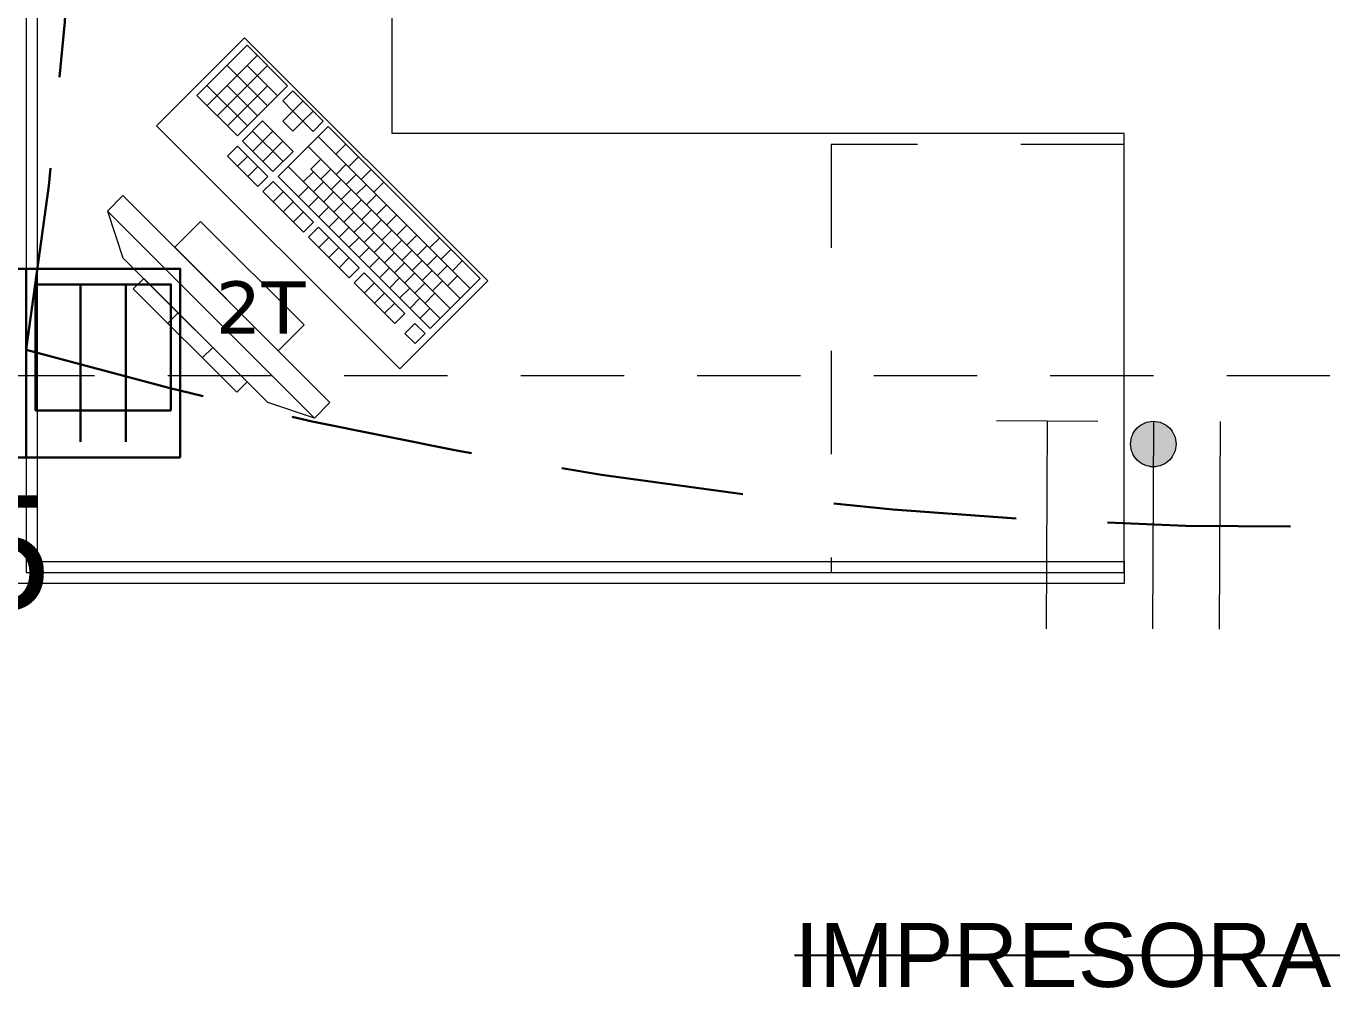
# Model space of a CAD drawing. Header units: inches. Extents: x -19 to 5698, y -728 to 92.
# Drawn here: x 197.511 to 199.295, y 16.063 to 17.377 of the extents above; entities that cross this region are included whole.
import ezdxf

# ---------------------------------------------------------------- set-up
doc = ezdxf.new("R2010")
doc.units = ezdxf.units.IN
doc.header["$MEASUREMENT"] = 0
for name, pattern in [('HIDDEN', [0.375, 0.25, -0.125]), ('Hidden Line', [0.195611, 0.141111, -0.0545]), ('Rayas', [0.282222, 0.141111, -0.141111]), ('RAYITAS', [0.375, 0.25, -0.125])]:
    doc.linetypes.add(name, pattern=pattern)
doc.layers.get('0').update_dxf_attribs({"color": 61})
for name, color, linetype, lineweight in [('00 conduct tomacorr', 120, 'HIDDEN', 30), ('00 IE LUZ EMERGENCIA', 253, 'Continuous', 0), ('T-TECHO-E', 150, 'Continuous', 20), ('TOMACORRIENTE', 22, 'RAYITAS', 9)]:
    doc.layers.add(name, color=color, linetype=linetype, lineweight=lineweight)
for name, color, linetype in [('08 _ STR _ EXT _ 09 Vigas', 251, 'Continuous'), ('Interior - Mobiliario', 7, 'Continuous'), ('Notas - Etiquetas', 7, 'Continuous')]:
    doc.layers.add(name, color=color, linetype=linetype)
doc.styles.add('Annotative', font='arial.ttf')
doc.styles.add('Estilo_Generado_4', font='swisse.ttf')
doc.dimstyles.new('Estilo_Generado__8', dxfattribs={"dimtxt": 0.18, "dimasz": 0.0912, "dimexe": 0.18, "dimexo": 0.0625, "dimgap": 0, "dimtad": 0, "dimtih": 1, "dimtoh": 1, "dimdec": 4, "dimzin": 0, "dimdsep": 46, "dimcen": 0.09, "dimadec": 0, "dimazin": 0, "dimtfac": 1, "dimtdec": 4, "dimtmove": 0, "dimatfit": 3, "dimldrblk": 'ARROWHEAD_5', "dimfxl": 1, "dimtolj": 1, "dimtzin": 0, "dimarcsym": 0})

# ---------------------------------------------------------------- blocks, each defined once
blk = doc.blocks.new('ARROWHEAD_5')
at = {"linetype": 'Continuous', "lineweight": 0}
blk.add_hatch(color=0, dxfattribs=at).paths.add_polyline_path([(-1, 0.2679), (0, 0), (-1, -0.2679)])
at = {"color": 0, "linetype": 'Continuous', "lineweight": 0}
blk.add_line((0, 0), (-1, 0), dxfattribs=at)
blk = doc.blocks.new('CAJA POP UP 6 MODULOS')
at = {"layer": '00 conduct tomacorr', "linetype": 'Continuous'}
for p, q in [((-0.095, -0.165), (-0.095, -0.0151)), ((-0.052, -0.165), (-0.052, -0.0151)), ((0.052, -0.165), (0.052, -0.0151)), ((0.095, -0.165), (0.095, -0.0151)), ((0, -0.165), (0, -0.18))]:
    blk.add_line(p, q, dxfattribs=at)
for points in [[(-0.147, 0), (0.147, 0), (0.147, -0.18), (-0.147, -0.18)], [(0, 0), (0.147, 0), (0.147, -0.18), (0, -0.18)]]:
    blk.add_lwpolyline(points, close=True, dxfattribs=at)
for points in [[(-0.138, -0.045), (-0.009, -0.045), (-0.009, -0.165), (-0.138, -0.165), (-0.138, -0.045)], [(0.009, -0.045), (0.138, -0.045), (0.138, -0.165), (0.009, -0.165), (0.009, -0.045)]]:
    blk.add_lwpolyline(points, dxfattribs=at)
at = {"color": 1, "insert": (-0.1807, -0.168), "char_height": 0.05, "attachment_point": 1, "rotation": 180}
blk.add_mtext_dynamic_manual_height_columns('{\\fVerdana|b0|i0|c0|p34;2T}', width=0.000481, gutter_width=0.1561, heights=[0], dxfattribs=at)
blk = doc.blocks.new('a')
at = {"layer": 'TOMACORRIENTE', "ltscale": 0.05}
h = blk.add_hatch(color=4, dxfattribs=at)
edge = h.paths.add_edge_path()
edge.add_arc((0, 0.0752), 0.0211, 0, 360)
at = {"layer": 'TOMACORRIENTE', "color": 4}
for p, q in [((-0.1455, 0.0963), (-0.0515, 0.0963)), ((-0.0985, 0.0963), (-0.0985, -0.0966)), ((0, 0.0963), (0, -0.0963)), ((0.0623, -0.0963), (0.0623, 0.0963))]:
    blk.add_line(p, q, dxfattribs=at)
blk.add_circle((0, 0.0752), 0.0211, dxfattribs=at)
blk = doc.blocks.new('CABLE 3FACE')
at = {"layer": 'T-TECHO-E', "rotation": 59.94170052614085}
blk.add_blockref('a', (0, 0), dxfattribs=at)

msp = doc.modelspace()

# ---------------------------------------------------------------- linework, layer by layer
at = {"layer": '00 conduct tomacorr'}
for centre, radius, start, end in [((192.3142, 17.7743), 5.264, 350.8266, 29.8415), ((199.2374, 22.9713), 6.2783, 254.03782, 283.36071)]:
    msp.add_arc(centre, radius, start, end, dxfattribs=at)
at = {"layer": '08 _ STR _ EXT _ 09 Vigas', "color": 251, "linetype": 'Hidden Line', "lineweight": 13, "true_color": 0x636466}
msp.add_line((194.57, 16.9), (201.07, 16.9), dxfattribs=at)
at = {"layer": 'Interior - Mobiliario', "color": 175, "linetype": 'Continuous', "lineweight": 13}
for p, q in [((197.5259, 17.9305), (197.5259, 16.6455)), ((197.8129, 17.3509), (197.7443, 17.2823)), ((197.8682, 17.2955), (197.8129, 17.3509)), ((197.8267, 17.3371), (197.7581, 17.2685)), ((197.8405, 17.3232), (197.772, 17.2547)), ((197.8408, 17.2681), (197.7854, 17.3235)), ((197.8545, 17.2818), (197.813, 17.3234)), ((197.8134, 17.2407), (197.758, 17.2961)), ((197.8271, 17.2544), (197.7856, 17.2959)), ((197.8407, 17.2957), (197.7858, 17.2408)), ((197.7997, 17.227), (197.8682, 17.2955)), ((197.8752, 17.2886), (197.8615, 17.2749)), ((197.9167, 17.2471), (197.8752, 17.2886)), ((197.7443, 17.2823), (197.7997, 17.227)), ((197.8615, 17.2749), (197.8753, 17.261)), ((197.889, 17.2748), (197.8753, 17.261)), ((197.8753, 17.261), (197.8616, 17.2473)), ((197.8891, 17.2472), (197.8753, 17.261)), ((197.9029, 17.2609), (197.8891, 17.2472)), ((197.834, 17.2475), (197.8066, 17.22)), ((197.8619, 17.1922), (197.8203, 17.2337)), ((197.8479, 17.2336), (197.8204, 17.2062)), ((197.8756, 17.2059), (197.834, 17.2475)), ((197.9236, 17.2401), (197.8551, 17.1716)), ((197.8616, 17.2473), (197.8754, 17.2335)), ((197.8754, 17.2335), (197.8891, 17.2472)), ((197.8891, 17.2472), (197.903, 17.2333)), ((197.903, 17.2333), (197.9167, 17.2471)), ((198.1313, 17.0324), (197.9236, 17.2401)), ((197.8066, 17.22), (197.8481, 17.1785)), ((197.8617, 17.2198), (197.8343, 17.1923)), ((198.1176, 17.0187), (197.9099, 17.2264)), ((197.9479, 17.2159), (197.9342, 17.2022)), ((197.7997, 17.2132), (197.786, 17.1995)), ((197.786, 17.1995), (197.8276, 17.1579)), ((197.8413, 17.1716), (197.7997, 17.2132)), ((197.8136, 17.1993), (197.7999, 17.1856)), ((197.8481, 17.1785), (197.8756, 17.2059)), ((198.1039, 17.005), (197.8962, 17.2127)), ((197.9652, 17.1986), (197.9515, 17.1849)), ((197.8274, 17.1855), (197.8137, 17.1718)), ((198.0765, 16.9776), (197.8688, 17.1853)), ((197.9135, 17.1954), (197.8998, 17.1817)), ((198.0902, 16.9913), (197.8998, 17.1817)), ((197.9274, 17.1816), (197.9136, 17.1678)), ((197.948, 17.1883), (197.9343, 17.1746)), ((197.9825, 17.1813), (197.9688, 17.1676)), ((197.8276, 17.1579), (197.8413, 17.1716)), ((197.8482, 17.1647), (197.8345, 17.151)), ((197.9036, 17.1093), (197.8482, 17.1647)), ((197.8551, 17.1716), (198.0628, 16.9639)), ((197.9033, 17.1782), (197.8896, 17.1645)), ((197.9171, 17.1644), (197.9034, 17.1507)), ((197.9412, 17.1677), (197.9275, 17.154)), ((197.9618, 17.1745), (197.9481, 17.1608)), ((197.9998, 17.164), (197.9861, 17.1503)), ((197.6432, 17.1456), (197.622, 17.1244)), ((197.926, 16.8628), (197.6432, 17.1456)), ((197.8345, 17.151), (197.8899, 17.0956)), ((197.8621, 17.1509), (197.8483, 17.1371)), ((197.8965, 17.1576), (197.8828, 17.1439)), ((197.9103, 17.1437), (197.8966, 17.13)), ((197.931, 17.1505), (197.9172, 17.1368)), ((197.9551, 17.1539), (197.9413, 17.1401)), ((197.9757, 17.1606), (197.962, 17.1469)), ((197.9895, 17.1468), (197.9758, 17.1331)), ((197.8759, 17.137), (197.8622, 17.1233)), ((197.9242, 17.1299), (197.9105, 17.1162)), ((197.9448, 17.1367), (197.9311, 17.123)), ((197.9689, 17.14), (197.9552, 17.1263)), ((197.9828, 17.1262), (197.969, 17.1124)), ((198.0034, 17.133), (197.9897, 17.1192)), ((197.622, 17.1244), (197.9048, 16.8415)), ((197.622, 17.1244), (197.6432, 17.0607)), ((197.7493, 17.1102), (197.7139, 17.0749)), ((197.8907, 16.9688), (197.7493, 17.1102)), ((197.8898, 17.1232), (197.876, 17.1095)), ((197.8899, 17.0956), (197.9036, 17.1093)), ((197.938, 17.116), (197.9243, 17.1023)), ((197.9587, 17.1228), (197.9449, 17.1091)), ((197.9725, 17.109), (197.9588, 17.0953)), ((197.9966, 17.1123), (197.9829, 17.0986)), ((198.0172, 17.1191), (198.0035, 17.1054)), ((197.9105, 17.1024), (197.8968, 17.0887)), ((197.9659, 17.047), (197.9105, 17.1024)), ((197.9519, 17.1022), (197.9382, 17.0885)), ((197.9863, 17.0951), (197.9726, 17.0814)), ((198.0104, 17.0985), (197.9967, 17.0848)), ((198.0311, 17.1053), (198.0174, 17.0915)), ((198.0449, 17.0914), (198.0312, 17.0777)), ((197.7139, 17.0749), (197.8553, 16.9335)), ((197.8968, 17.0887), (197.9522, 17.0333)), ((197.9244, 17.0885), (197.9107, 17.0748)), ((197.9382, 17.0747), (197.9245, 17.061)), ((197.9657, 17.0883), (197.952, 17.0746)), ((197.9796, 17.0745), (197.9658, 17.0608)), ((198.0002, 17.0813), (197.9865, 17.0676)), ((198.0243, 17.0846), (198.0106, 17.0709)), ((198.0588, 17.0776), (198.0451, 17.0638)), ((198.076, 17.0878), (198.0622, 17.0741)), ((198.0915, 17.0722), (198.0778, 17.0585)), ((197.8412, 16.8628), (197.6432, 17.0607)), ((197.9521, 17.0609), (197.9384, 17.0471)), ((197.9934, 17.0607), (197.9797, 17.0469)), ((198.014, 17.0674), (198.0003, 17.0537)), ((198.0381, 17.0708), (198.0244, 17.0571)), ((198.052, 17.0569), (198.0383, 17.0432)), ((198.0726, 17.0637), (198.0589, 17.05)), ((198.1071, 17.0567), (198.0934, 17.0429)), ((197.9522, 17.0333), (197.9659, 17.047)), ((197.9728, 17.0401), (197.9591, 17.0264)), ((198.0282, 16.9847), (197.9728, 17.0401)), ((198.0073, 17.0468), (197.9935, 17.0331)), ((198.0279, 17.0536), (198.0142, 17.0399)), ((198.0417, 17.0397), (198.028, 17.026)), ((198.0658, 17.0431), (198.0521, 17.0294)), ((198.0865, 17.0499), (198.0728, 17.0362)), ((197.6715, 17.0325), (197.6573, 17.0183)), ((197.8129, 16.891), (197.6715, 17.0325)), ((197.9591, 17.0264), (198.0145, 16.971)), ((197.9867, 17.0262), (197.973, 17.0125)), ((198.0211, 17.033), (198.0074, 17.0192)), ((198.0349, 17.0191), (198.0212, 17.0054)), ((198.0556, 17.0259), (198.0419, 17.0122)), ((198.0628, 16.9639), (198.1313, 17.0324)), ((198.0797, 17.0292), (198.066, 17.0155)), ((198.1003, 17.036), (198.0866, 17.0223)), ((197.6573, 17.0183), (197.7988, 16.8769)), ((198.0005, 17.0124), (197.9868, 16.9987)), ((198.0488, 17.0053), (198.0351, 16.9915)), ((198.0694, 17.0121), (198.0557, 16.9983)), ((197.7186, 16.9853), (197.7045, 16.9712)), ((198.0144, 16.9985), (198.0007, 16.9848)), ((198.0145, 16.971), (198.0282, 16.9847)), ((198.0626, 16.9914), (198.0489, 16.9777)), ((197.8553, 16.9335), (197.8907, 16.9688)), ((198.0421, 16.9708), (198.0284, 16.9571)), ((198.0559, 16.957), (198.0421, 16.9708)), ((198.0284, 16.9571), (198.0422, 16.9433)), ((198.0422, 16.9433), (198.0559, 16.957)), ((197.7658, 16.9382), (197.7516, 16.924)), ((197.7988, 16.8769), (197.8129, 16.891)), ((197.9048, 16.8415), (197.8412, 16.8628)), ((197.9048, 16.8415), (197.926, 16.8628)), ((197.5259, 16.6455), (199.0109, 16.6455)), ((199.0109, 16.6455), (199.0109, 16.6155)), ((197.5259, 16.6155), (197.4959, 16.6155)), ((199.0109, 16.6155), (197.5259, 16.6155))]:
    msp.add_line(p, q, dxfattribs=at)
at = {"layer": 'Interior - Mobiliario', "color": 175, "linetype": 'Rayas', "lineweight": 13}
for p, q in [((199.0109, 17.2155), (198.6109, 17.2155)), ((198.6109, 17.2155), (198.6109, 16.6305))]:
    msp.add_line(p, q, dxfattribs=at)
at = {"layer": 'Interior - Mobiliario', "color": 175, "linetype": 'Continuous', "lineweight": 13, "flags": 128}
for points in [[(197.5109, 16.6305), (199.0109, 16.6305), (199.0109, 17.2305), (198.0109, 17.2305), (198.0109, 17.9305), (197.5109, 17.9305)], [(198.0215, 16.9087), (198.1417, 17.0289), (197.8094, 17.3613), (197.6891, 17.2411)]]:
    msp.add_lwpolyline(points, close=True, dxfattribs=at)

# ---------------------------------------------------------------- block references
at = {"layer": '00 conduct tomacorr'}
for name, p, xscale, yscale, zscale, rotation in [('CAJA POP UP 6 MODULOS', (197.5109, 16.7877), 1.432830642179531, 1.432830642179531, 1.432830642179531, 180), ('CABLE 3FACE', (199.0503, 16.6954), 1.47256122672843, 1.47256122672843, 1.47256122672843, 299.7894777823319)]:
    msp.add_blockref(name, p, dxfattribs=dict(at, xscale=xscale, yscale=yscale, zscale=zscale, rotation=rotation))

# ---------------------------------------------------------------- texts
at = {"layer": '00 IE LUZ EMERGENCIA', "style": 'Annotative'}
msp.add_attdef('5', (197.423, 16.58, 0), '', height=0.1562, dxfattribs=at)
at = {"layer": 'Notas - Etiquetas', "color": 5, "linetype": 'Continuous', "lineweight": 35, "insert": (198.5605, 16.1075), "char_height": 0.0875, "attachment_point": 4, "style": 'Estilo_Generado_4'}
msp.add_mtext('\\A1;{\\pql;\\fSwis721 Ex BT|b0|i0|c0|p34;IMPRESORA MULTIFUNCIONAL}', dxfattribs=at)

# ---------------------------------------------------------------- leaders
at = {"layer": 'Notas - Etiquetas', "color": 144, "linetype": 'Continuous', "lineweight": 13, "annotation_type": 0, "has_hookline": 1, "hookline_direction": 1, "text_width": 2.0495}
msp.add_leader([(200.8177, 16.4839), (200.8177, 16.1075), (198.5605, 16.1075)], dimstyle='Estilo_Generado__8', dxfattribs=at)

doc.saveas('drawing.dxf')
